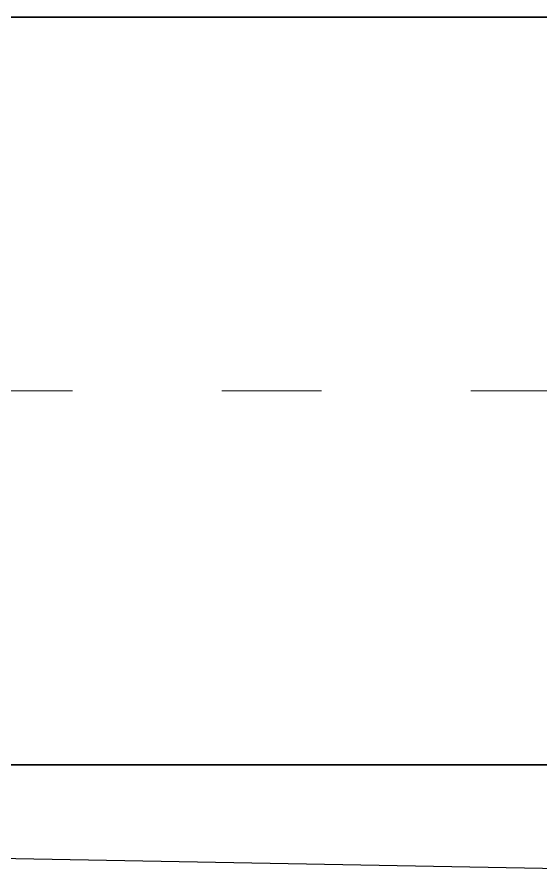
# Model space of a CAD drawing. Header units: inches. Extents: x 23 to 100097, y 11 to 104145.
# Drawn here: x 44450 to 45081, y 26511 to 27544 of the extents above; entities that cross this region are included whole.
import ezdxf

# ---------------------------------------------------------------- set-up
doc = ezdxf.new("R2010")
doc.units = ezdxf.units.IN
doc.header["$MEASUREMENT"] = 0
doc.linetypes.add('ACAD_ISO03W100', pattern=[30, 12, -18])
doc.layers.add('Divar', color=7, linetype='Continuous', lineweight=25)
doc.layers.add('TEKST', color=7, linetype='Continuous')
doc.styles.get("Standard").update_dxf_attribs({"font": 'arial.ttf'})
doc.dimstyles.get("Standard").update_dxf_attribs({"dimtxt": 0.18, "dimasz": 0.18, "dimexe": 0.18, "dimexo": 0.0625, "dimgap": 0.09, "dimtad": 0, "dimtih": 1, "dimtoh": 1, "dimdec": 4, "dimzin": 0, "dimdsep": 46, "dimtxsty": 'Standard', "dimcen": 0.09, "dimadec": 0, "dimazin": 0, "dimtfac": 1, "dimtdec": 4, "dimtofl": 0, "dimtmove": 0, "dimatfit": 3, "dimfxl": 1, "dimtolj": 1, "dimtzin": 0, "dimarcsym": 0})

# ---------------------------------------------------------------- blocks, each defined once
blk = doc.blocks.new('ddddddddddddddddsss')
at = {"layer": 'Divar'}
blk.add_leader([(95308.62034, -101853.4599), (97022.56914, -101884.81265), (97795.4609, -101884.81265)], dimstyle='Standard', override={"dimgap": 0.09, "dimtad": 0}, dxfattribs=at)

msp = doc.modelspace()

# ---------------------------------------------------------------- linework, layer by layer
at = {"layer": 'TEKST', "color": 3, "lineweight": 35, "ltscale": 0.95}
for p, q in [((47516.9, 27544.2), (42471.1, 27544.2)), ((47516.9, 26644.2), (42471.1, 26644.2))]:
    msp.add_line(p, q, dxfattribs=at)
at = {"layer": 'TEKST', "color": 3, "linetype": 'ACAD_ISO03W100', "lineweight": 9, "ltscale": 10}
msp.add_line((47516.9, 27094.2), (42471.1, 27094.2), dxfattribs=at)

# ---------------------------------------------------------------- block references
at = {"layer": 'Divar'}
msp.add_blockref('ddddddddddddddddsss', (-51424.5, 128395.3), dxfattribs=at)

doc.saveas('drawing.dxf')
